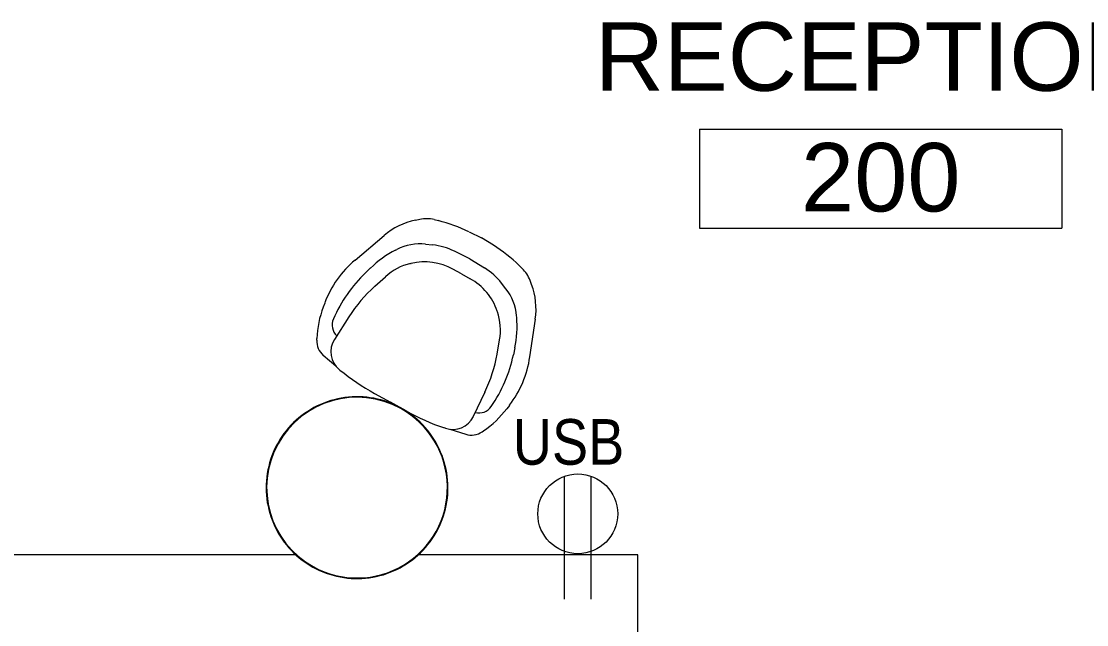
# Model space of a CAD drawing. Header units: inches. Extents: x 1 to 4284, y -575 to 745.
# Drawn here: x 1638.3 to 1778.3, y 198.7 to 278.1 of the extents above; entities that cross this region are included whole.
import ezdxf

# ---------------------------------------------------------------- set-up
doc = ezdxf.new("R2010")
doc.units = ezdxf.units.IN
doc.header["$MEASUREMENT"] = 0
for name, color, linetype, lineweight in [('A-ANNO-NOTE', 131, 'Continuous', 20), ('A-AREA-IDEN', 2, 'Continuous', 20), ('E-ELEC-FIXT-IDEN', 2, 'Continuous', 9), ('I-FURN', 30, 'Continuous', 9), ('Q-CASE', 31, 'Continuous', 9)]:
    doc.layers.add(name, color=color, linetype=linetype, lineweight=lineweight)
doc.styles.add('Arial', font='arial.ttf', dxfattribs={"height": 9})
doc.styles.add('Arial_2', font='arial.ttf', dxfattribs={"width": 0.85, "height": 6})

# ---------------------------------------------------------------- blocks, each defined once
blk = doc.blocks.new('Table - Occasional - Side Table - Kimball - Bloom - Circle-1904406-New Construction - Tel_Data_Elec Plan')
at = {"layer": 'I-FURN', "flags": 128}
for points in [[(11.95, 0), (11.94, 0.48), (11.92, 0.96), (11.87, 1.43), (11.8, 1.9), (11.72, 2.37), (11.61, 2.84), (11.49, 3.3), (11.35, 3.76), (11.19, 4.21), (11.01, 4.65), (10.82, 5.09), (10.6, 5.52), (10.37, 5.94), (10.13, 6.35), (9.87, 6.75), (9.59, 7.14), (9.29, 7.52), (8.99, 7.88), (8.66, 8.24), (8.33, 8.58), (7.98, 8.9), (7.62, 9.21), (7.24, 9.51), (6.86, 9.79), (6.46, 10.06), (6.05, 10.31), (5.63, 10.54), (5.21, 10.76), (4.77, 10.96), (4.33, 11.14), (3.88, 11.31), (3.43, 11.45), (2.97, 11.58), (2.5, 11.69), (2.03, 11.78), (1.56, 11.85), (1.08, 11.9), (0.61, 11.94), (0.13, 11.95), (-0.35, 11.95), (-0.83, 11.93), (-1.3, 11.88), (-1.78, 11.82), (-2.25, 11.74), (-2.72, 11.64), (-3.18, 11.52), (-3.64, 11.39), (-4.09, 11.23), (-4.54, 11.06), (-4.97, 10.87), (-5.41, 10.66), (-5.83, 10.44), (-6.24, 10.2), (-6.64, 9.94), (-7.03, 9.66), (-7.42, 9.38), (-7.78, 9.07), (-8.14, 8.75), (-8.48, 8.42), (-8.81, 8.07), (-9.13, 7.72), (-9.43, 7.34), (-9.72, 6.96), (-9.99, 6.57), (-10.24, 6.16), (-10.48, 5.75), (-10.7, 5.32), (-10.91, 4.89), (-11.09, 4.45), (-11.26, 4), (-11.41, 3.55), (-11.55, 3.09), (-11.66, 2.63), (-11.76, 2.16), (-11.83, 1.69), (-11.89, 1.21), (-11.93, 0.74), (-11.95, 0.26)], [(-11.95, -0.1), (-11.94, -0.48), (-11.92, -0.96), (-11.87, -1.43), (-11.8, -1.9), (-11.72, -2.37), (-11.61, -2.84), (-11.49, -3.3), (-11.35, -3.76), (-11.19, -4.21), (-11.01, -4.65), (-10.82, -5.09), (-10.6, -5.52), (-10.37, -5.94), (-10.13, -6.35), (-9.87, -6.75), (-9.59, -7.14), (-9.29, -7.52), (-8.99, -7.88), (-8.66, -8.24), (-8.33, -8.58), (-7.98, -8.9), (-7.62, -9.21), (-7.24, -9.51), (-6.86, -9.79), (-6.46, -10.06), (-6.05, -10.31), (-5.63, -10.54), (-5.21, -10.76), (-4.77, -10.96), (-4.33, -11.14), (-3.88, -11.31), (-3.43, -11.45), (-2.97, -11.58), (-2.5, -11.69), (-2.03, -11.78), (-1.56, -11.85), (-1.08, -11.9), (-0.61, -11.94), (-0.13, -11.95), (0.35, -11.95), (0.83, -11.93), (1.3, -11.88), (1.78, -11.82), (2.25, -11.74), (2.72, -11.64), (3.18, -11.52), (3.64, -11.39), (4.09, -11.23), (4.54, -11.06), (4.97, -10.87), (5.41, -10.66), (5.83, -10.44), (6.24, -10.2), (6.64, -9.94), (7.03, -9.66), (7.42, -9.38), (7.78, -9.07), (8.14, -8.75), (8.48, -8.42), (8.81, -8.07), (9.13, -7.72), (9.43, -7.34), (9.72, -6.96), (9.99, -6.57), (10.24, -6.16), (10.48, -5.75), (10.7, -5.32), (10.91, -4.89), (11.09, -4.45), (11.26, -4), (11.41, -3.55), (11.55, -3.09), (11.66, -2.63), (11.76, -2.16), (11.83, -1.69), (11.89, -1.21), (11.93, -0.74), (11.95, -0.26), (11.95, 0)]]:
    blk.add_lwpolyline(points, dxfattribs=at)
at = {"layer": 'I-FURN'}
for start, end in [(360, 180), (360, 180), (180, 360), (180, 360)]:
    blk.add_arc((0, 0), 11.88, start, end, dxfattribs=at)
blk = doc.blocks.new('Seating - Conference - Swivel - Steelcase Coalesse - SW1 - Height Adjustable - Caster-2358576-New Construction - Tel_Data_Elec Plan')
at = {"layer": 'I-FURN'}
for p, q in [((-2.38, 0), (0, 0)), ((2.38, 0), (0, 0)), ((-8.56, -0.67), (-10.71, -1.11)), ((-7.98, -0.5), (-7.85, -0.48)), ((7.98, -0.5), (7.85, -0.48)), ((8.56, -0.67), (10.71, -1.11)), ((-12.44, -2.44), (-12.53, -2.63)), ((12.44, -2.44), (12.53, -2.63)), ((-10.22, -7.19), (-10.44, -3.64)), ((10.22, -7.19), (10.44, -3.64)), ((-13.88, -7.22), (-13.8, -6.66)), ((13.88, -7.22), (13.8, -6.66)), ((-9.19, -12.34), (-8.58, -14.12)), ((9.19, -12.34), (8.58, -14.12)), ((-10.85, -14.17), (-11.12, -13.29)), ((10.85, -14.17), (11.12, -13.29)), ((-13.14, -14.1), (-11.37, -18.78)), ((13.14, -14.1), (11.37, -18.78)), ((-9.1, -17.82), (-9, -17.97)), ((-6.54, -17.23), (-6.46, -17.29)), ((6.54, -17.23), (6.46, -17.29)), ((9.1, -17.82), (9, -17.97)), ((0, -19.3), (-1.29, -19.29)), ((0, -19.3), (1.29, -19.29)), ((-6.05, -20.41), (-5.18, -20.78)), ((6.05, -20.41), (5.18, -20.78)), ((0, -21.56), (-2.25, -21.45)), ((0, -21.56), (2.25, -21.45)), ((-8.72, -22.54), (-8.29, -22.91)), ((-6.61, -23.79), (-6.07, -23.94)), ((6.61, -23.79), (6.07, -23.94)), ((8.72, -22.54), (8.29, -22.91)), ((-1.83, -24.61), (0, -24.7)), ((1.83, -24.61), (0, -24.7))]:
    blk.add_line(p, q, dxfattribs=at)
for centre, radius, start, end in [((-2.43, -30.75), 30.75, 89.9049, 100.1551), ((2.43, -30.75), 30.75, 79.8449, 90.0951), ((-10.2, -3.56), 2.5, 101.6588, 153.4104), ((-7.45, -3.45), 3, 100.1551, 183.6537), ((7.45, -3.45), 3, 356.3463, 79.8449), ((10.2, -3.56), 2.5, 26.5896, 78.3412), ((-0.58, -8.61), 13.36, 153.4104, 171.6191), ((0.58, -8.61), 13.36, 8.3809, 26.5896), ((-9.92, -6.12), 1.96, 104.309, 174.644), ((9.92, -6.12), 1.96, 5.356, 75.691), ((7.05, -7.71), 19, 174.644, 197.0818), ((-7.05, -7.71), 19, 342.9182, 5.356), ((-0.28, -9.23), 13.75, 171.6191, 200.7308), ((9.59, -5.92), 19.85, 183.6537, 198.8722), ((-9.59, -5.92), 19.85, 341.1278, 356.3463), ((0.28, -9.23), 13.75, 339.2692, 8.3809), ((2.3, -10.13), 13.75, 197.0818, 213.9948), ((-1.56, -11.72), 7.42, 198.8722, 227.9043), ((1.56, -11.72), 7.42, 312.0957, 341.1278), ((-2.3, -10.13), 13.75, 326.0052, 342.9182), ((-3.4, -14.2), 6.75, 213.9948, 246.9129), ((-1.27, -11.54), 7.75, 227.9043, 269.8141), ((1.27, -11.54), 7.75, 270.1859, 312.0957), ((3.4, -14.2), 6.75, 293.0871, 326.0052), ((-2.72, -15.5), 9.25, 200.7308, 229.513), ((2.72, -15.5), 9.25, 310.487, 339.2692), ((-1.84, -12.96), 8.5, 246.9129, 267.2487), ((1.84, -12.96), 8.5, 272.7513, 293.0871), ((-5.47, -19.6), 4.34, 229.513, 254.7763), ((5.47, -19.6), 4.34, 285.2237, 310.487), ((-0.86, -4.78), 19.85, 254.7763, 267.1936), ((0.86, -4.78), 19.85, 272.8064, 285.2237)]:
    blk.add_arc(centre, radius, start, end, dxfattribs=at)
blk = doc.blocks.new('trickle - trickle-2542598-New Construction - Tel_Data_Elec Plan')
at = {"layer": 'Q-CASE', "lineweight": 13}
for p, q in [((-496.34, 207.9), (-548.53, 207.9)), ((-451.38, 207.9), (-480.23, 207.9)), ((-451.38, 190.17), (-451.38, 207.9))]:
    blk.add_line(p, q, dxfattribs=at)
blk = doc.blocks.new('FORM Room Tag - Name _ Number-2260771-New Construction - Tel_Data_Elec Plan')
at = {"layer": 'A-AREA-IDEN'}
for p, q in [((-0.2444, -0.0231), (-0.2444, -0.1589)), ((-0.2444, -0.0231), (0.2515, -0.0231)), ((0.2515, -0.0231), (0.2515, -0.1589)), ((-0.2444, -0.1589), (0.2515, -0.1589))]:
    blk.add_line(p, q, dxfattribs=at)

msp = doc.modelspace()

# ---------------------------------------------------------------- linework, layer by layer
at = {"layer": 'A-ANNO-NOTE'}
for p, q in [((1709.67, 202.04), (1709.67, 218.23)), ((1713.16, 202.04), (1713.16, 218.23))]:
    msp.add_line(p, q, dxfattribs=at)
msp.add_circle((1711.42, 213.28), 5.25, dxfattribs=at)

# ---------------------------------------------------------------- block references
at = {"layer": 'A-AREA-IDEN', "xscale": 95.99999999999994, "yscale": 95.99999999999994, "zscale": 95.99999999999994}
msp.add_blockref('FORM Room Tag - Name _ Number-2260771-New Construction - Tel_Data_Elec Plan', (1750.9, 266.09), dxfattribs=at)
at = {"layer": 'I-FURN'}
for name, p, rotation in [('Seating - Conference - Swivel - Steelcase Coalesse - SW1 - Height Adjustable - Caster-2358576-New Construction - Tel_Data_Elec Plan', (1686.79, 227.96), 150.9999999999992), ('Table - Occasional - Side Table - Kimball - Bloom - Circle-1904406-New Construction - Tel_Data_Elec Plan', (1682.4, 216.72), 240.9999999999989)]:
    msp.add_blockref(name, p, dxfattribs=dict(at, rotation=rotation))
at = {"layer": 'Q-CASE', "lineweight": 13}
msp.add_blockref('trickle - trickle-2542598-New Construction - Tel_Data_Elec Plan', (2170.69, 0), dxfattribs=at)

# ---------------------------------------------------------------- texts
at = {"layer": 'A-AREA-IDEN', "lineweight": 9, "char_height": 9, "attachment_point": 1, "style": 'Arial'}
for s, insert, width in [('RECEPTION', (1713.67, 277.92), 89.991), ('200', (1740.76, 262.05), 25.452)]:
    msp.add_mtext(s, dxfattribs=dict(at, insert=insert, width=width))
at = {"layer": 'E-ELEC-FIXT-IDEN', "insert": (1702.88, 225.74), "char_height": 6, "width": 18.286, "attachment_point": 1, "style": 'Arial_2'}
msp.add_mtext('USB', dxfattribs=at)

doc.saveas('drawing.dxf')
